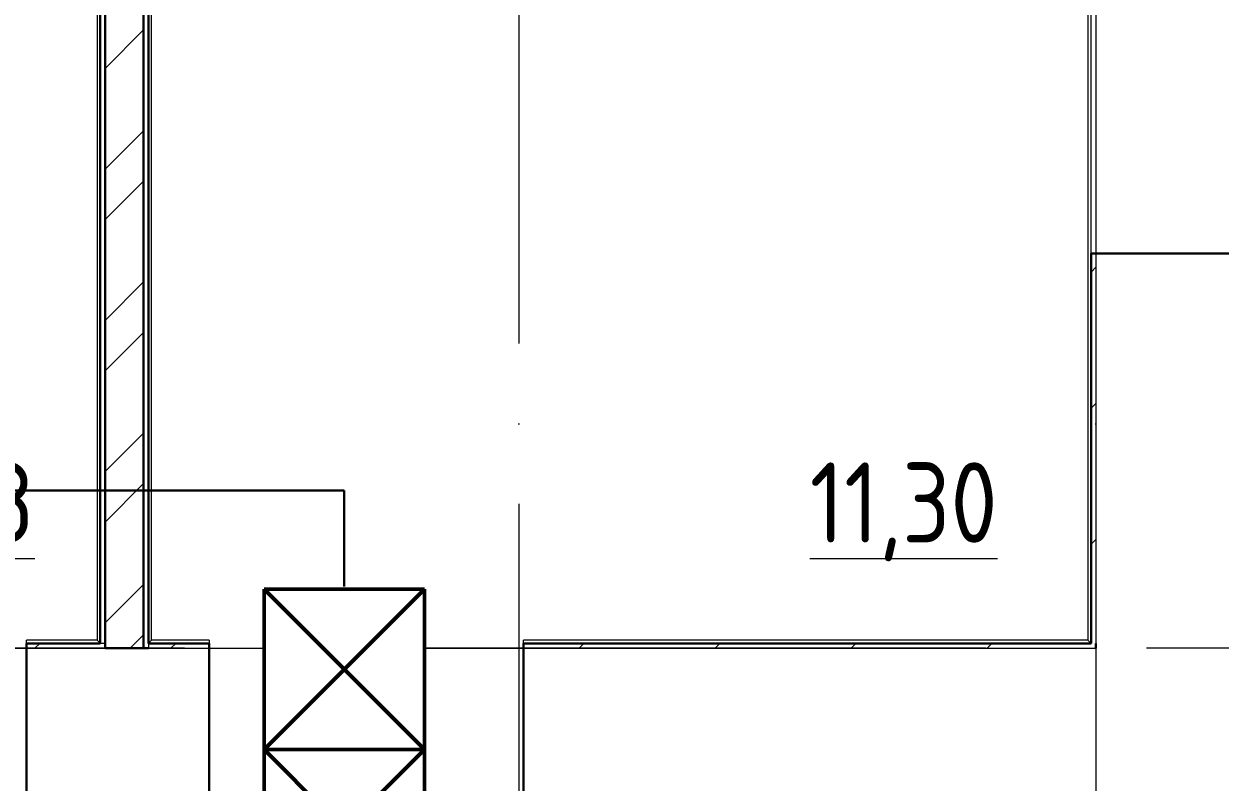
# Model space of a CAD drawing. Header units: millimetres. Extents: x -586848 to 520591, y -385801 to 675781.
# Drawn here: x 133380 to 137111, y 645554 to 647917 of the extents above; entities that cross this region are included whole.
import ezdxf

# ---------------------------------------------------------------- set-up
doc = ezdxf.new("R2010")
doc.units = ezdxf.units.MM
doc.set_wipeout_variables(frame=1)
doc.linetypes.add('ADSK_Линия сетки', pattern=[25, 20, -2.5, 0, -2.5])
for name, color, linetype, lineweight in [('RC-Линии_связи-Адресные', 5, 'Continuous', 30), ('Марки помещений', 252, 'Continuous', 20), ('НО СКУД', 7, 'Continuous', 50), ('Ограждение', 252, 'Continuous', 9), ('Оси', 252, 'Continuous', 9), ('Стены внутренние', 7, 'Continuous', 18), ('Стены наружные', 7, 'Continuous', 18), ('Стены штриховка', 7, 'Continuous', 9)]:
    doc.layers.add(name, color=color, linetype=linetype, lineweight=lineweight)
doc.styles.add('GOST Common_2', font='', dxfattribs={"width": 0.9, "height": 250})
doc.styles.get('GOST Common_2').set_extended_font_data('GOST type B')

# ---------------------------------------------------------------- blocks, each defined once
blk = doc.blocks.new('2 этаж')
at = {"layer": 'Ограждение', "color": 251, "true_color": 0x636466}
for p, q in [((134411, 18960.7), (134411, 13285.7)), ((134581, 13285.7), (134581, 18960.7)), ((137501, 16155.7), (137501, 13285.7)), ((134191, 13275.7), (134191, 13285.7)), ((134411, 13285.7), (134191, 13285.7)), ((134411, 13285.7), (134421, 13275.7)), ((134581, 13285.7), (134571, 13275.7)), ((134761, 13285.7), (134581, 13285.7)), ((134761, 13285.7), (134761, 13275.7)), ((135741, 13275.7), (135741, 13285.7)), ((137501, 13285.7), (135741, 13285.7)), ((137501, 13285.7), (137511, 13275.7))]:
    blk.add_line(p, q, dxfattribs=at)
at = {"layer": 'Оси', "color": 251, "linetype": 'ADSK_Линия сетки', "ltscale": 100, "true_color": 0x636466}
for p, q in [((135726, 33711.4), (135726, -32265.4)), ((137526, 33711.4), (137526, -32265.4)), ((139683.5, 13260.7), (93565.9, 13260.7))]:
    blk.add_line(p, q, dxfattribs=at)
at = {"layer": 'Стены внутренние', "color": 251, "lineweight": 30, "true_color": 0x636466}
for p, q in [((137526, 14490.7), (138228, 14490.7)), ((134191, 12810.7), (134191, 13260.7)), ((134571, 13260.7), (134436, 13260.7)), ((134761, 12810.7), (134761, 13260.7)), ((135741, 12810.7), (135741, 13260.7)), ((137526, 13260.7), (137526, 13275.7))]:
    blk.add_line(p, q, dxfattribs=at)
at = {"layer": 'Стены внутренние', "color": 251, "true_color": 0x636466}
for p, q in [((137526, 14490.7), (137526, 13275.7)), ((133006, 13260.7), (134191, 13260.7)), ((134571, 13260.7), (137526, 13260.7))]:
    blk.add_line(p, q, dxfattribs=at)
at = {"layer": 'Стены наружные', "color": 251, "lineweight": 30, "true_color": 0x636466}
for p, q in [((134556, 13260.7), (134556, 18960.7)), ((134571, 18960.7), (134571, 13275.7)), ((134421, 18660.7), (134421, 13275.7)), ((134436, 13260.7), (134436, 18660.7)), ((137511, 13275.7), (137511, 14490.7)), ((137526, 14490.7), (137511, 14490.7)), ((134421, 13275.7), (134191, 13275.7)), ((134191, 13260.7), (134191, 13275.7)), ((134761, 13275.7), (134571, 13275.7)), ((134761, 13260.7), (134761, 13275.7)), ((137511, 13275.7), (135741, 13275.7)), ((135741, 13260.7), (135741, 13275.7))]:
    blk.add_line(p, q, dxfattribs=at)
at = {"layer": 'Стены наружные', "color": 251, "true_color": 0x636466}
for p, q in [((137511, 14490.7), (137511, 15820.7)), ((134191, 13260.7), (134436, 13260.7))]:
    blk.add_line(p, q, dxfattribs=at)
at = {"layer": 'Стены наружные', "color": 251, "linetype": 'Continuous', "lineweight": 9, "true_color": 0x636466}
for p, q in [((134436, 15068.3), (134556, 15188.3)), ((134436, 14754), (134556, 14874)), ((134436, 14596.9), (134556, 14716.9)), ((137511, 14433.3), (137526, 14448.3)), ((134436, 14282.6), (134556, 14402.6)), ((134436, 14125.4), (134556, 14245.4)), ((137511, 14009), (137526, 14024)), ((134436, 13811.1), (134556, 13931.1)), ((134436, 13653.9), (134556, 13773.9)), ((137511, 13584.8), (137526, 13599.8)), ((134436, 13339.6), (134556, 13459.6)), ((134514.3, 13260.7), (134556, 13302.5)), ((134217.1, 13260.7), (134232.1, 13275.7)), ((134641.4, 13260.7), (134656.4, 13275.7)), ((135914.2, 13260.7), (135929.2, 13275.7)), ((136338.4, 13260.7), (136353.4, 13275.7)), ((136762.7, 13260.7), (136777.7, 13275.7)), ((137187, 13260.7), (137202, 13275.7))]:
    blk.add_line(p, q, dxfattribs=at)
at = {"layer": 'Стены штриховка', "color": 251, "true_color": 0x636466}
for p, q in [((134436, 13275.7), (134421, 13275.7)), ((134571, 13275.7), (134571, 13260.7))]:
    blk.add_line(p, q, dxfattribs=at)
at = {"layer": 'Марки помещений', "color": 251, "true_color": 0x636466, "style": 'GOST Common_2', "width": 0.9}
for s, p in [('%%U10,28', (133580.9, 13589.9)), ('%%U11,30', (136633.5, 13589.9))]:
    blk.add_text(s, height=250, dxfattribs=at).set_placement(p)
blk = doc.blocks.new('сс')
at = {"color": 1}
blk.add_wipeout([(449226.1, 14732.3), (448226.1, 14732.3), (448226.1, 15232.3), (449226.1, 15232.3)], dxfattribs=at).dxf.layer = 'НО СКУД'
at = {"layer": 'НО СКУД', "color": 1}
for p, q in [((448226.1, 15232.3), (449226.1, 15232.3)), ((448226.1, 14732.3), (448226.1, 15232.3)), ((448726.1, 15232.3), (448226.1, 14732.3)), ((448726.1, 14732.3), (448226.1, 15232.3)), ((448726.1, 15232.3), (448726.1, 14732.3)), ((449226.1, 15232.3), (448726.1, 14732.3)), ((449226.1, 14732.3), (448726.1, 15232.3)), ((449226.1, 15232.3), (449226.1, 14732.3)), ((449226.1, 14732.3), (448226.1, 14732.3))]:
    blk.add_line(p, q, dxfattribs=at)
at = {"layer": 'НО СКУД', "color": 1, "ltscale": 30}
blk.add_line((449226.1, 15232.3), (449226.1, 14732.3), dxfattribs=at)

msp = doc.modelspace()

# ---------------------------------------------------------------- linework, layer by layer
at = {"layer": 'RC-Линии_связи-Адресные'}
for p, q in [((131896.5, 646462.4), (134379.4, 646462.4)), ((134379.4, 646462.4), (134379.4, 646163.6))]:
    msp.add_line(p, q, dxfattribs=at)

# ---------------------------------------------------------------- block references
msp.add_blockref('2 этаж', (-802.7, 632710.4))

# ---------------------------------------------------------------- next in the draw order: block references
at = {"layer": 'RC-Линии_связи-Адресные', "rotation": 90}
msp.add_blockref('сс', (149361.6, 196929.3), dxfattribs=at)

doc.saveas('drawing.dxf')
